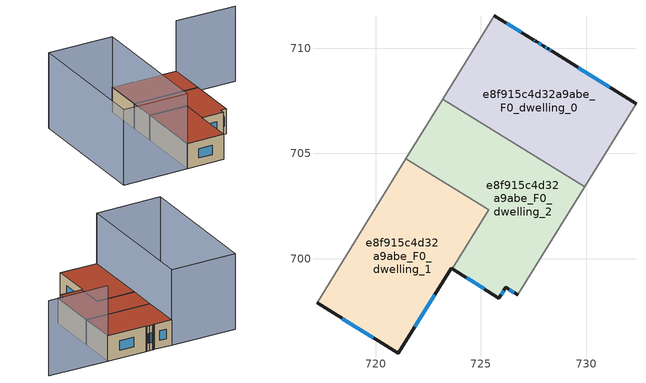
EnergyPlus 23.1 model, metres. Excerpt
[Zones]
e8f915c4d32a9abe_F0_dwelling_0
 floor ground (EU_floor_Construction): 732.37,707.38 729.93,703.42 723.19,707.58 725.64,711.56 727.49,710.41 727.6,710.34 727.62,710.33 727.99,710.09 728.19,709.97 728.39,709.85 z0
 wall outside (EU_wall_Construction): 732.37,707.38 728.39,709.85 728.19,709.97 727.99,710.09 727.62,710.33 727.6,710.34 727.49,710.41 725.64,711.56 z0:3
 wall adiabatic (EU_wall_Construction): 729.93,703.42 732.37,707.38 / 725.64,711.56 723.19,707.58 z0:3
 wall to e8f915c4d32a9abe_F0_dwelling_2 (EU_wall_Construction): 723.19,707.58 729.92,703.42 z0:3
 window (EU_Window_Construction): 727.56,710.36 727.52,710.39 / 727.88,710.17 727.74,710.26 / 728.13,710.01 728.06,710.06 / 728.33,709.89 728.25,709.94 / 731.13,708.15 729.63,709.08 / 726.91,710.77 726.22,711.2 z0.93:2.07
 roof outside (EU_roof_Construction): 729.93,703.42 732.37,707.38 728.39,709.85 728.19,709.97 727.99,710.09 727.62,710.33 727.6,710.34 727.49,710.41 725.64,711.56 723.19,707.58 z3
e8f915c4d32a9abe_F0_dwelling_1
 floor ground (EU_floor_Construction): 725.36,702.32 723.62,699.51 723.59,699.54 721.08,695.49 717.2,697.9 721.43,704.75 z0
 wall outside (EU_wall_Construction): 717.2,697.9 721.08,695.49 723.59,699.54 723.62,699.51 z0:3
 wall adiabatic (EU_wall_Construction): 721.43,704.75 717.2,697.9 z0:3
 wall to e8f915c4d32a9abe_F0_dwelling_2 (EU_wall_Construction): 723.62,699.51 725.36,702.32 721.43,704.75 z0:3
 window (EU_Window_Construction): 721.86,696.75 722.8,698.28 / 718.41,697.15 719.87,696.24 z0.93:2.07
 roof outside (EU_roof_Construction): 721.08,695.49 723.59,699.54 723.62,699.51 725.36,702.32 721.43,704.75 717.2,697.9 z3
e8f915c4d32a9abe_F0_dwelling_2
 floor ground (EU_floor_Construction): 729.93,703.42 726.74,698.27 726.17,698.63 725.86,698.13 723.62,699.51 725.36,702.32 721.43,704.75 723.19,707.58 z0
 wall outside (EU_wall_Construction): 723.62,699.51 725.86,698.13 726.17,698.63 726.74,698.27 z0:3
 wall adiabatic (EU_wall_Construction): 726.74,698.27 729.93,703.42 / 723.19,707.58 721.43,704.75 z0:3
 window (EU_Window_Construction): 726.35,698.52 726.57,698.39 / 725.95,698.28 726.07,698.47 / 724.32,699.08 725.16,698.56 z0.93:2.07
 roof outside (EU_roof_Construction): 726.74,698.27 729.93,703.42 723.19,707.58 721.43,704.75 725.36,702.32 723.62,699.51 725.86,698.13 726.17,698.63 z3
shading: 732.37,707.38 738.61,703.52 / 710.44,702 718.93,715.73 / 718.93,715.73 725.65,711.57 / 725.65,711.57 717.16,697.84 / 717.16,697.84 710.44,702 z0:9
[Building]
EU S2 Campaign: North Axis=0; Terrain=City; Solar Distribution=FullExterior
[Site:Location]
Montreal-Trudeau.Intl.AP: Latitude=45.4667; Longitude=-73.75; Time Zone=-5; Elevation=36
[SizingPeriod:WeatherFileDays]
AnnualSizingPeriod: Begin Month=1; Begin Day of Month=1; End Month=12; End Day of Month=31; Day of Week for Start Day=Monday; Use Weather File Daylight Saving Period=No; Use Weather File Rain and Snow Indicators=No
[MATERIAL]
EU_InternalMass_Material: Roughness=MediumRough; Thickness=0.1; Conductivity=1; Density=1800; Specific Heat=900; Thermal Absorptance=0.9; Solar Absorptance=0.7; Visible Absorptance=0.7
[MATERIAL:NOMASS] Roughness=MediumRough; Thermal Absorptance=0.9; Solar Absorptance=0.7; Visible Absorptance=0.7
Name | Thermal Resistance
EU_wall_NoMass; EU_floor_NoMass | 1.36485
EU_roof_NoMass | 2.55992
[WINDOWMATERIAL:SIMPLEGLAZINGSYSTEM]
EU_Window_SimpleGlazing: UFactor=3.92339; Solar Heat Gain Coefficient=0.8; Visible Transmittance=0.8
[CONSTRUCTION]
EU_wall_Construction: EU_wall_NoMass
EU_roof_Construction: EU_roof_NoMass
EU_floor_Construction: EU_floor_NoMass
EU_Window_Construction: EU_Window_SimpleGlazing
EU_InternalMass_Construction: EU_InternalMass_Material
[ZONE] Type=1; Multiplier=1; Ceiling Height=autocalculate; Floor Area=autocalculate; Part of Total Floor Area=Yes
Name | Volume
e8f915c4d32a9abe_F0_dwelling_0 | 110.855
e8f915c4d32a9abe_F0_dwelling_1 | 110.841
e8f915c4d32a9abe_F0_dwelling_2 | 110.839
[INTERNALMASS] Construction=EU_InternalMass_Construction
Name | Zone or ZoneList | Surface Area
e8f915c4d32a9abe_F0_dwelling_0_EU_InternalMass | e8f915c4d32a9abe_F0_dwelling_0 | 36.9497
e8f915c4d32a9abe_F0_dwelling_1_EU_InternalMass | e8f915c4d32a9abe_F0_dwelling_1 | 36.9474
e8f915c4d32a9abe_F0_dwelling_2_EU_InternalMass | e8f915c4d32a9abe_F0_dwelling_2 | 36.9459
[OTHEREQUIPMENT] Fuel Type=Electricity; Design Level Calculation Method=Watts/Area; Power per Zone Floor Area=1; Fraction Latent=0; Fraction Radiant=0; Fraction Lost=0; Carbon Dioxide Generation Rate=0; EndUse Subcategory=EU_Step8_InternalGains
Name | Zone or ZoneList or Space or SpaceList | Schedule
EU_Step8_InternalGain_e8f915c4d32a9abe_F0_dwelling_0_f000 | e8f915c4d32a9abe_F0_dwelling_0 | EU_Step8_GainSchedule_e8f915c4d32a9abe_F0_dwelling_0_f000
EU_Step8_InternalGain_e8f915c4d32a9abe_F0_dwelling_1_f000 | e8f915c4d32a9abe_F0_dwelling_1 | EU_Step8_GainSchedule_e8f915c4d32a9abe_F0_dwelling_1_f000
EU_Step8_InternalGain_e8f915c4d32a9abe_F0_dwelling_2_f000 | e8f915c4d32a9abe_F0_dwelling_2 | EU_Step8_GainSchedule_e8f915c4d32a9abe_F0_dwelling_2_f000
[ZONEVENTILATION:DESIGNFLOWRATE] Schedule=EU_AlwaysOn; Design Flow Rate Calculation Method=AirChanges/Hour; Air Changes per Hour=0.860309; Ventilation Type=Natural; Fan Pressure Rise=0; Fan Total Efficiency=1; Constant Term Coefficient=1; Temperature Term Coefficient=0; Velocity Term Coefficient=0; Velocity Squared Term Coefficient=0; Minimum Indoor Temperature=-100; Maximum Indoor Temperature=100; Delta Temperature=-100; Minimum Outdoor Temperature=-100; Maximum Outdoor Temperature=100; Maximum Wind Speed=40
Name | Zone or ZoneList or Space or SpaceList
EU_ConstantAir_e8f915c4d32a9abe_F0_dwelling_0 | e8f915c4d32a9abe_F0_dwelling_0
EU_ConstantAir_e8f915c4d32a9abe_F0_dwelling_1 | e8f915c4d32a9abe_F0_dwelling_1
EU_ConstantAir_e8f915c4d32a9abe_F0_dwelling_2 | e8f915c4d32a9abe_F0_dwelling_2
[HVACTEMPLATE:THERMOSTAT] Constant Heating Setpoint=20; Constant Cooling Setpoint=50
EU_HeatOnly_e8f915c4d32a9abe_F0_dwelling_0; EU_HeatOnly_e8f915c4d32a9abe_F0_dwelling_1; EU_HeatOnly_e8f915c4d32a9abe_F0_dwelling_2
[HVACTEMPLATE:ZONE:IDEALLOADSAIRSYSTEM] System Availability Schedule=EU_AlwaysOn; Maximum Heating Supply Air Temperature=50; Minimum Cooling Supply Air Temperature=13; Maximum Heating Supply Air Humidity Ratio=0.0156; Minimum Cooling Supply Air Humidity Ratio=0.0077; Heating Limit=NoLimit; Cooling Limit=NoLimit; Heating Availability Schedule=EU_AlwaysOn; Cooling Availability Schedule=EU_CoolingOff; Dehumidification Control Type=ConstantSensibleHeatRatio; Cooling Sensible Heat Ratio=0.7; Dehumidification Setpoint=60; Humidification Control Type=None; Humidification Setpoint=30; Outdoor Air Method=None; Outdoor Air Flow Rate per Person=0.00944; Outdoor Air Flow Rate per Zone Floor Area=0; Outdoor Air Flow Rate per Zone=0; Demand Controlled Ventilation Type=None; Outdoor Air Economizer Type=NoEconomizer; Heat Recovery Type=None; Sensible Heat Recovery Effectiveness=0.7; Latent Heat Recovery Effectiveness=0.65
Name | Template Thermostat
e8f915c4d32a9abe_F0_dwelling_0 | EU_HeatOnly_e8f915c4d32a9abe_F0_dwelling_0
e8f915c4d32a9abe_F0_dwelling_1 | EU_HeatOnly_e8f915c4d32a9abe_F0_dwelling_1
e8f915c4d32a9abe_F0_dwelling_2 | EU_HeatOnly_e8f915c4d32a9abe_F0_dwelling_2
[SIZING:ZONE] Zone Cooling Design Supply Air Temperature Input Method=SupplyAirTemperature; Zone Cooling Design Supply Air Temperature=13; Zone Heating Design Supply Air Temperature Input Method=SupplyAirTemperature; Zone Heating Design Supply Air Temperature=50; Zone Cooling Design Supply Air Humidity Ratio=0.008; Zone Heating Design Supply Air Humidity Ratio=0.008; Cooling Design Air Flow Method=DesignDay; Cooling Design Air Flow Rate=0; Cooling Minimum Air Flow per Zone Floor Area=0.000762; Cooling Minimum Air Flow=0; Cooling Minimum Air Flow Fraction=0.2; Heating Design Air Flow Method=DesignDay; Heating Design Air Flow Rate=0; Heating Maximum Air Flow per Zone Floor Area=0.002032; Heating Maximum Air Flow=0.141576; Heating Maximum Air Flow Fraction=0.3; Account for Dedicated Outdoor Air System=No; Dedicated Outdoor Air System Control Strategy=NeutralSupplyAir; Dedicated Outdoor Air Low Setpoint Temperature for Design=autosize; Dedicated Outdoor Air High Setpoint Temperature for Design=autosize; Zone Load Sizing Method=Sensible Load Only No Latent Load; Zone Latent Cooling Design Supply Air Humidity Ratio Input Method=HumidityRatioDifference; Zone Cooling Design Supply Air Humidity Ratio Difference=0.005; Zone Latent Heating Design Supply Air Humidity Ratio Input Method=HumidityRatioDifference; Zone Humidification Design Supply Air Humidity Ratio Difference=0.005
e8f915c4d32a9abe_F0_dwelling_0; e8f915c4d32a9abe_F0_dwelling_1; e8f915c4d32a9abe_F0_dwelling_2
[SCHEDULE:CONSTANT]
Name | Hourly Value
EU_AlwaysOn | 1
EU_CoolingOff | 0
[SCHEDULE:FILE] Column Number=1; Rows to Skip at Top=0; Number of Hours of Data=8760; Column Separator=Comma; Interpolate to Timestep=No; Minutes per Item=60; Adjust Schedule for Daylight Savings=Yes
Name | File
EU_Step8_GainSchedule_e8f915c4d32a9abe_F0_dwelling_0_f000 | ../../schedules/e8f915c4d32a9abe/e8f915c4d32a9abe_F0_dwelling_0_f000_gain.csv
EU_Step8_GainSchedule_e8f915c4d32a9abe_F0_dwelling_1_f000 | ../../schedules/e8f915c4d32a9abe/e8f915c4d32a9abe_F0_dwelling_1_f000_gain.csv
EU_Step8_GainSchedule_e8f915c4d32a9abe_F0_dwelling_2_f000 | ../../schedules/e8f915c4d32a9abe/e8f915c4d32a9abe_F0_dwelling_2_f000_gain.csv
